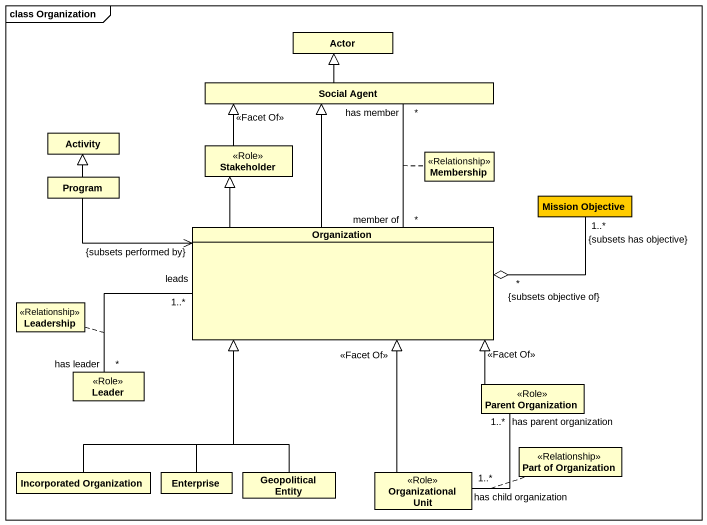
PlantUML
@startuml
mainframe class Organization
hide circle
hide empty members
class "Actor" as Actor_
class "Social Agent" as Social_Agent
class Activity
class Stakeholder <<Role>>
class Membership <<Relationship>>
class Program
class "Mission Objective" as Mission_Objective #FFCC00
class Organization
class Leadership <<Relationship>>
class Leader <<Role>>
class "Parent Organization" as Parent_Organization <<Role>>
class "Part of Organization" as Part_of_Organization <<Relationship>>
class "Incorporated Organization" as Incorporated_Organization
class Enterprise
class "Geopolitical Entity" as Geopolitical_Entity
class "Organizational Unit" as Organizational_Unit <<Role>>
Social_Agent -up-|> Actor_
Stakeholder -up-|> Social_Agent : <<Facet Of>>
Program -up-|> Activity
Organization -up-|> Social_Agent
Organization "member of\n*" -up- "has member\n*" Social_Agent
(Organization, Social_Agent) .. Membership
Organization -up-|> Stakeholder
Organization "{subsets performed by}" <-left- Program
Organization "{subsets objective of}\n*" o-right- "1..*\n{subsets has objective}" Mission_Objective
Leader "has leader\n*" -right- "leads\n1..*" Organization
(Leader, Organization) .. Leadership
Parent_Organization -up-|> Organization : <<Facet Of>>
Incorporated_Organization -up-|> Organization
Enterprise -up-|> Organization
Geopolitical_Entity -up-|> Organization
Organizational_Unit -up-|> Organization : <<Facet Of>>
Organizational_Unit "1..*\nhas child organization" -up- "has parent organization\n1..*" Parent_Organization
(Organizational_Unit, Parent_Organization) .. Part_of_Organization
@enduml
